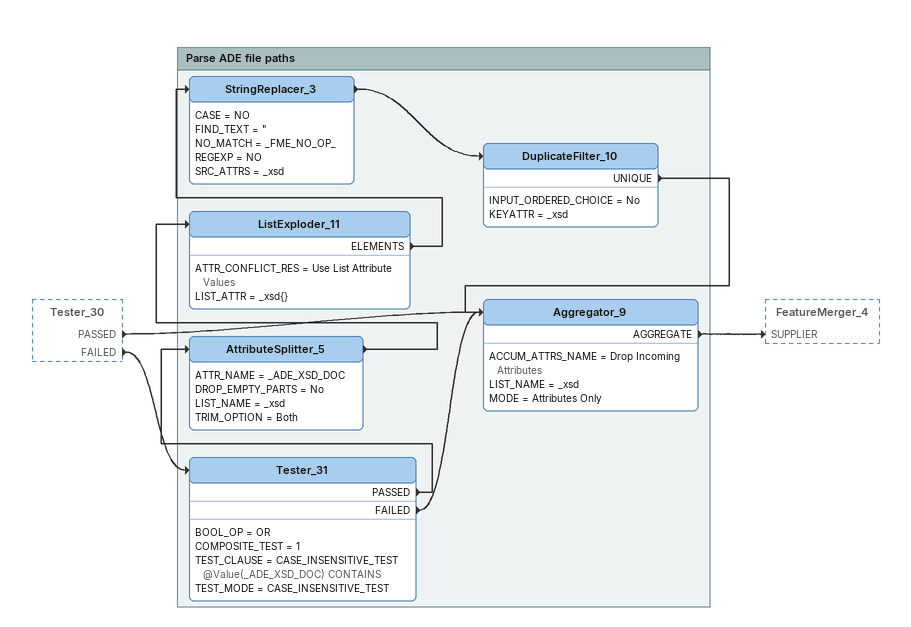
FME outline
Tester_30 [outside]
    PASSED -> Aggregator_9
    FAILED -> Tester_31

Bookmark: Parse ADE file paths
Tester_31
    BOOL_OP = OR
    COMPOSITE_TEST = 1
    TEST_CLAUSE = CASE_INSENSITIVE_TEST @Value(_ADE_XSD_DOC) CONTAINS
    TEST_MODE = CASE_INSENSITIVE_TEST
    PASSED -> AttributeSplitter_5
    FAILED -> Aggregator_9
AttributeSplitter_5
    ATTR_NAME = _ADE_XSD_DOC
    DROP_EMPTY_PARTS = No
    LIST_NAME = _xsd
    TRIM_OPTION = Both
    -> ListExploder_11
ListExploder_11
    ATTR_CONFLICT_RES = Use List Attribute Values
    LIST_ATTR = _xsd{}
    ELEMENTS -> StringReplacer_3
StringReplacer_3
    CASE = NO
    FIND_TEXT = "
    NO_MATCH = _FME_NO_OP_
    REGEXP = NO
    SRC_ATTRS = _xsd
    -> DuplicateFilter_10
DuplicateFilter_10
    INPUT_ORDERED_CHOICE = No
    KEYATTR = _xsd
    UNIQUE -> Aggregator_9
Aggregator_9
    ACCUM_ATTRS_NAME = Drop Incoming Attributes
    LIST_NAME = _xsd
    MODE = Attributes Only
    AGGREGATE -> FeatureMerger_4 [SUPPLIER]
